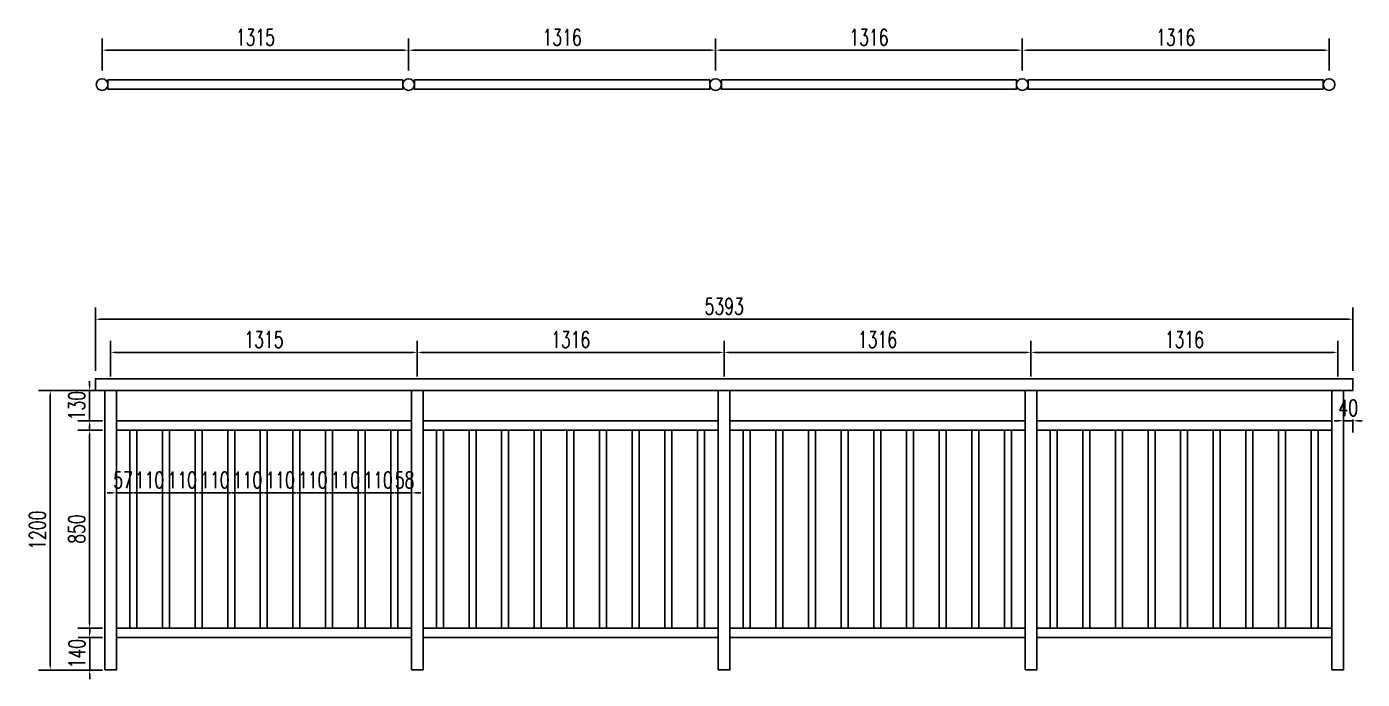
# Model space of a CAD drawing. Header units: millimetres. Extents: x -2430464 to 225692, y -180 to 1805330.
# Drawn here: x -1553751 to -1548023, y 608733 to 611535 of the extents above; entities that cross this region are included whole.
import ezdxf

# ---------------------------------------------------------------- set-up
doc = ezdxf.new("R2010")
doc.units = ezdxf.units.MM
doc.header["$LTSCALE"] = 1000
doc.layers.get('0').update_dxf_attribs({"linetype": 'CONTINUOUS'})
doc.layers.get('DEFPOINTS').update_dxf_attribs({"linetype": 'CONTINUOUS'})
doc.layers.add('W-PLASTIC_RAILINGS塑木栏杆', color=6, linetype='CONTINUOUS')
doc.layers.add('W-WOOD_FLOOR木地板', color=30, linetype='CONTINUOUS')
doc.styles.add('STANDARD_T3', font='simplex.shx', dxfattribs={"width": 0.7, "bigfont": 'gbcbig.shx'})
doc.dimstyles.new('W&&20', dxfattribs={"dimtxt": 70, "dimasz": 20, "dimexe": 50, "dimexo": 60, "dimgap": 20, "dimtad": 1, "dimdec": 0, "dimzin": 0, "dimdsep": 46, "dimtxsty": 'STANDARD_T3', "dimcen": 0.09, "dimclrd": 1, "dimclre": 1, "dimclrt": 7, "dimazin": 2, "dimtfac": 1, "dimtdec": 0, "dimtix": 1, "dimtmove": 2, "dimatfit": 3, "dimfxl": 0, "dimtolj": 1, "dimtzin": 0, "dimarcsym": 0})

# ---------------------------------------------------------------- blocks, each defined once
blk = doc.blocks.new('*U1167')
at = {"layer": 'W-PLASTIC_RAILINGS塑木栏杆'}
blk.add_lwpolyline([(-15, -420), (15, -420), (15, 430), (-15, 430)], close=True, dxfattribs=at)
blk = doc.blocks.new('*U1168')
at = {"layer": 'W-PLASTIC_RAILINGS塑木栏杆', "color": 0, "linetype": 'ByBlock', "lineweight": -2, "transparency": 16777216}
for p in [(0, 0), (140, 0), (280, 0), (420, 0), (560, 0), (700, 0), (840, 0), (980, 0), (1120, 0)]:
    blk.add_blockref('*U1167', p, dxfattribs=at)
blk = doc.blocks.new('*D1173')
at = {"layer": 'DEFPOINTS', "color": 0, "transparency": 16777216}
for p in [(-1553456.3, 609973.4), (-1553650.3, 608773.4), (-1553416.3, 608773.4)]:
    blk.add_point(p, dxfattribs=at)
at = {"layer": 'W-WOOD_FLOOR木地板', "color": 1, "lineweight": -2, "transparency": 16777216}
for p, q in [((-1553516.3, 609973.4), (-1553700.3, 609973.4)), ((-1553650.3, 609953.4), (-1553650.3, 608793.4)), ((-1553476.3, 608773.4), (-1553700.3, 608773.4))]:
    blk.add_line(p, q, dxfattribs=at)
at = {"layer": 'W-WOOD_FLOOR木地板', "color": 1, "transparency": 16777216}
for points in [[(-1553653.6, 609953.4), (-1553647, 609953.4), (-1553650.3, 609973.4)], [(-1553653.6, 608793.4), (-1553647, 608793.4), (-1553650.3, 608773.4)]]:
    blk.add_solid(points, dxfattribs=at)
at = {"layer": 'W-WOOD_FLOOR木地板', "color": 7, "transparency": 16777216, "insert": (-1553705.3, 609373.4), "char_height": 70, "attachment_point": 5, "rotation": 90, "style": 'STANDARD_T3'}
blk.add_mtext('\\A1;1200', dxfattribs=at)
blk = doc.blocks.new('*D1169')
at = {"layer": 'DEFPOINTS', "color": 0, "transparency": 16777216}
for p in [(-1553366.3, 609803.4), (-1553481.3, 608953.4), (-1553366.3, 608953.4)]:
    blk.add_point(p, dxfattribs=at)
at = {"layer": 'W-WOOD_FLOOR木地板', "color": 1, "lineweight": -2, "transparency": 16777216}
for p, q in [((-1553426.3, 609803.4), (-1553531.3, 609803.4)), ((-1553481.3, 609783.4), (-1553481.3, 608973.4)), ((-1553426.3, 608953.4), (-1553531.3, 608953.4))]:
    blk.add_line(p, q, dxfattribs=at)
at = {"layer": 'W-WOOD_FLOOR木地板', "color": 1, "transparency": 16777216}
for points in [[(-1553484.6, 609783.4), (-1553478, 609783.4), (-1553481.3, 609803.4)], [(-1553484.6, 608973.4), (-1553478, 608973.4), (-1553481.3, 608953.4)]]:
    blk.add_solid(points, dxfattribs=at)
at = {"layer": 'W-WOOD_FLOOR木地板', "color": 7, "transparency": 16777216, "insert": (-1553536.3, 609378.4), "char_height": 70, "attachment_point": 5, "rotation": 90, "style": 'STANDARD_T3'}
blk.add_mtext('\\A1;850', dxfattribs=at)
blk = doc.blocks.new('*D1170')
at = {"layer": 'DEFPOINTS', "color": 0, "transparency": 16777216}
for p in [(-1553481.3, 609973.4), (-1553366.3, 609973.4), (-1553366.3, 609843.4)]:
    blk.add_point(p, dxfattribs=at)
at = {"layer": 'W-WOOD_FLOOR木地板', "color": 1, "lineweight": -2, "transparency": 16777216}
for p, q in [((-1553426.3, 609973.4), (-1553531.3, 609973.4)), ((-1553481.3, 609993.4), (-1553481.3, 610013.4)), ((-1553481.3, 609843.4), (-1553481.3, 609973.4)), ((-1553426.3, 609843.4), (-1553531.3, 609843.4)), ((-1553481.3, 609823.4), (-1553481.3, 609803.4))]:
    blk.add_line(p, q, dxfattribs=at)
at = {"layer": 'W-WOOD_FLOOR木地板', "color": 1, "transparency": 16777216}
for points in [[(-1553484.6, 609993.4), (-1553478, 609993.4), (-1553481.3, 609973.4)], [(-1553484.6, 609823.4), (-1553478, 609823.4), (-1553481.3, 609843.4)]]:
    blk.add_solid(points, dxfattribs=at)
at = {"layer": 'W-WOOD_FLOOR木地板', "color": 7, "transparency": 16777216, "insert": (-1553536.3, 609908.4), "char_height": 70, "attachment_point": 5, "rotation": 90, "style": 'STANDARD_T3'}
blk.add_mtext('\\A1;130', dxfattribs=at)
blk = doc.blocks.new('*D1174')
at = {"layer": 'DEFPOINTS', "color": 0, "transparency": 16777216}
for p in [(-1553366.3, 608913.4), (-1553481.2, 608773.4), (-1553366.3, 608773.4)]:
    blk.add_point(p, dxfattribs=at)
at = {"layer": 'W-WOOD_FLOOR木地板', "color": 1, "lineweight": -2, "transparency": 16777216}
for p, q in [((-1553481.2, 608933.4), (-1553481.2, 608953.4)), ((-1553426.3, 608913.4), (-1553531.2, 608913.4)), ((-1553481.2, 608913.4), (-1553481.2, 608773.4)), ((-1553426.3, 608773.4), (-1553531.2, 608773.4)), ((-1553481.2, 608753.4), (-1553481.2, 608733.4))]:
    blk.add_line(p, q, dxfattribs=at)
at = {"layer": 'W-WOOD_FLOOR木地板', "color": 1, "transparency": 16777216}
for points in [[(-1553484.6, 608933.4), (-1553477.9, 608933.4), (-1553481.2, 608913.4)], [(-1553484.6, 608753.4), (-1553477.9, 608753.4), (-1553481.2, 608773.4)]]:
    blk.add_solid(points, dxfattribs=at)
at = {"layer": 'W-WOOD_FLOOR木地板', "color": 7, "transparency": 16777216, "insert": (-1553536.2, 608843.4), "char_height": 70, "attachment_point": 5, "rotation": 90, "style": 'STANDARD_T3'}
blk.add_mtext('\\A1;140', dxfattribs=at)
blk = doc.blocks.new('*D1175')
at = {"layer": 'DEFPOINTS', "color": 0, "transparency": 16777216}
for p in [(-1552076.3, 610136.9), (-1553391.3, 609973.4), (-1552076.3, 609973.4)]:
    blk.add_point(p, dxfattribs=at)
at = {"layer": 'W-WOOD_FLOOR木地板', "color": 1, "lineweight": -2, "transparency": 16777216}
for p, q in [((-1553391.3, 610033.4), (-1553391.3, 610186.9)), ((-1552076.3, 610033.4), (-1552076.3, 610186.9)), ((-1553371.3, 610136.9), (-1552096.3, 610136.9))]:
    blk.add_line(p, q, dxfattribs=at)
at = {"layer": 'W-WOOD_FLOOR木地板', "color": 1, "transparency": 16777216}
for points in [[(-1553371.3, 610140.2), (-1553371.3, 610133.6), (-1553391.3, 610136.9)], [(-1552096.3, 610140.2), (-1552096.3, 610133.6), (-1552076.3, 610136.9)]]:
    blk.add_solid(points, dxfattribs=at)
at = {"layer": 'W-WOOD_FLOOR木地板', "color": 7, "transparency": 16777216, "insert": (-1552733.8, 610191.9), "char_height": 70, "attachment_point": 5, "style": 'STANDARD_T3'}
blk.add_mtext('\\A1;1315', dxfattribs=at)
blk = doc.blocks.new('*D1176')
at = {"layer": 'DEFPOINTS', "color": 0, "transparency": 16777216}
for p in [(-1550760.3, 610136.9), (-1552076.3, 609973.4), (-1550760.3, 609973.4)]:
    blk.add_point(p, dxfattribs=at)
at = {"layer": 'W-WOOD_FLOOR木地板', "color": 1, "lineweight": -2, "transparency": 16777216}
for p, q in [((-1552076.3, 610033.4), (-1552076.3, 610186.9)), ((-1550760.3, 610033.4), (-1550760.3, 610186.9)), ((-1552056.3, 610136.9), (-1550780.3, 610136.9))]:
    blk.add_line(p, q, dxfattribs=at)
at = {"layer": 'W-WOOD_FLOOR木地板', "color": 1, "transparency": 16777216}
for points in [[(-1552056.3, 610140.2), (-1552056.3, 610133.6), (-1552076.3, 610136.9)], [(-1550780.3, 610140.2), (-1550780.3, 610133.6), (-1550760.3, 610136.9)]]:
    blk.add_solid(points, dxfattribs=at)
at = {"layer": 'W-WOOD_FLOOR木地板', "color": 7, "transparency": 16777216, "insert": (-1551418.3, 610191.9), "char_height": 70, "attachment_point": 5, "style": 'STANDARD_T3'}
blk.add_mtext('\\A1;1316', dxfattribs=at)
blk = doc.blocks.new('*D1177')
at = {"layer": 'DEFPOINTS', "color": 0, "transparency": 16777216}
for p in [(-1549444.3, 610136.9), (-1550760.3, 609973.4), (-1549444.3, 609973.4)]:
    blk.add_point(p, dxfattribs=at)
at = {"layer": 'W-WOOD_FLOOR木地板', "color": 1, "lineweight": -2, "transparency": 16777216}
for p, q in [((-1550760.3, 610033.4), (-1550760.3, 610186.9)), ((-1549444.3, 610033.4), (-1549444.3, 610186.9)), ((-1550740.3, 610136.9), (-1549464.3, 610136.9))]:
    blk.add_line(p, q, dxfattribs=at)
at = {"layer": 'W-WOOD_FLOOR木地板', "color": 1, "transparency": 16777216}
for points in [[(-1550740.3, 610140.2), (-1550740.3, 610133.6), (-1550760.3, 610136.9)], [(-1549464.3, 610140.2), (-1549464.3, 610133.6), (-1549444.3, 610136.9)]]:
    blk.add_solid(points, dxfattribs=at)
at = {"layer": 'W-WOOD_FLOOR木地板', "color": 7, "transparency": 16777216, "insert": (-1550102.3, 610191.9), "char_height": 70, "attachment_point": 5, "style": 'STANDARD_T3'}
blk.add_mtext('\\A1;1316', dxfattribs=at)
blk = doc.blocks.new('*D1178')
at = {"layer": 'DEFPOINTS', "color": 0, "transparency": 16777216}
for p in [(-1553366.3, 609610.9), (-1553309.3, 609610.9), (-1553309.3, 609533.9)]:
    blk.add_point(p, dxfattribs=at)
at = {"layer": 'W-WOOD_FLOOR木地板', "color": 1, "lineweight": -2, "transparency": 16777216}
for p, q in [((-1553386.3, 609533.9), (-1553406.3, 609533.9)), ((-1553366.3, 609550.9), (-1553366.3, 609483.9)), ((-1553366.3, 609533.9), (-1553309.3, 609533.9)), ((-1553309.3, 609550.9), (-1553309.3, 609483.9)), ((-1553289.3, 609533.9), (-1553269.3, 609533.9))]:
    blk.add_line(p, q, dxfattribs=at)
at = {"layer": 'W-WOOD_FLOOR木地板', "color": 1, "transparency": 16777216}
for points in [[(-1553386.3, 609537.2), (-1553386.3, 609530.6), (-1553366.3, 609533.9)], [(-1553289.3, 609537.2), (-1553289.3, 609530.6), (-1553309.3, 609533.9)]]:
    blk.add_solid(points, dxfattribs=at)
at = {"layer": 'W-WOOD_FLOOR木地板', "color": 7, "transparency": 16777216, "insert": (-1553337.8, 609588.9), "char_height": 70, "attachment_point": 5, "style": 'STANDARD_T3'}
blk.add_mtext('\\A1;57', dxfattribs=at)
blk = doc.blocks.new('*D1171')
at = {"layer": 'DEFPOINTS', "color": 0, "transparency": 16777216}
for p in [(-1553279.3, 609610.9), (-1553169.3, 609610.9), (-1553169.3, 609533.9)]:
    blk.add_point(p, dxfattribs=at)
at = {"layer": 'W-WOOD_FLOOR木地板', "color": 1, "lineweight": -2, "transparency": 16777216}
for p, q in [((-1553299.3, 609533.9), (-1553319.3, 609533.9)), ((-1553279.3, 609550.9), (-1553279.3, 609483.9)), ((-1553279.3, 609533.9), (-1553169.3, 609533.9)), ((-1553169.3, 609550.9), (-1553169.3, 609483.9)), ((-1553149.3, 609533.9), (-1553129.3, 609533.9))]:
    blk.add_line(p, q, dxfattribs=at)
at = {"layer": 'W-WOOD_FLOOR木地板', "color": 1, "transparency": 16777216}
for points in [[(-1553299.3, 609537.2), (-1553299.3, 609530.6), (-1553279.3, 609533.9)], [(-1553149.3, 609537.2), (-1553149.3, 609530.6), (-1553169.3, 609533.9)]]:
    blk.add_solid(points, dxfattribs=at)
at = {"layer": 'W-WOOD_FLOOR木地板', "color": 7, "transparency": 16777216, "insert": (-1553224.3, 609588.9), "char_height": 70, "attachment_point": 5, "style": 'STANDARD_T3'}
blk.add_mtext('\\A1;110', dxfattribs=at)
blk = doc.blocks.new('*D1179')
at = {"layer": 'DEFPOINTS', "color": 0, "transparency": 16777216}
for p in [(-1548128.3, 610136.9), (-1549444.3, 609973.4), (-1548128.3, 609973.4)]:
    blk.add_point(p, dxfattribs=at)
at = {"layer": 'W-WOOD_FLOOR木地板', "color": 1, "lineweight": -2, "transparency": 16777216}
for p, q in [((-1549444.3, 610033.4), (-1549444.3, 610186.9)), ((-1548128.3, 610033.4), (-1548128.3, 610186.9)), ((-1549424.3, 610136.9), (-1548148.3, 610136.9))]:
    blk.add_line(p, q, dxfattribs=at)
at = {"layer": 'W-WOOD_FLOOR木地板', "color": 1, "transparency": 16777216}
for points in [[(-1549424.3, 610140.2), (-1549424.3, 610133.6), (-1549444.3, 610136.9)], [(-1548148.3, 610140.2), (-1548148.3, 610133.6), (-1548128.3, 610136.9)]]:
    blk.add_solid(points, dxfattribs=at)
at = {"layer": 'W-WOOD_FLOOR木地板', "color": 7, "transparency": 16777216, "insert": (-1548786.3, 610191.9), "char_height": 70, "attachment_point": 5, "style": 'STANDARD_T3'}
blk.add_mtext('\\A1;1316', dxfattribs=at)
blk = doc.blocks.new('*D1172')
at = {"layer": 'DEFPOINTS', "color": 0, "transparency": 16777216}
for p in [(-1552159.3, 609610.9), (-1552101.3, 609610.9), (-1552101.3, 609533.9)]:
    blk.add_point(p, dxfattribs=at)
at = {"layer": 'W-WOOD_FLOOR木地板', "color": 1, "lineweight": -2, "transparency": 16777216}
for p, q in [((-1552179.3, 609533.9), (-1552199.3, 609533.9)), ((-1552159.3, 609550.9), (-1552159.3, 609483.9)), ((-1552159.3, 609533.9), (-1552101.3, 609533.9)), ((-1552101.3, 609550.9), (-1552101.3, 609483.9)), ((-1552081.3, 609533.9), (-1552061.3, 609533.9))]:
    blk.add_line(p, q, dxfattribs=at)
at = {"layer": 'W-WOOD_FLOOR木地板', "color": 1, "transparency": 16777216}
for points in [[(-1552179.3, 609537.2), (-1552179.3, 609530.6), (-1552159.3, 609533.9)], [(-1552081.3, 609537.2), (-1552081.3, 609530.6), (-1552101.3, 609533.9)]]:
    blk.add_solid(points, dxfattribs=at)
at = {"layer": 'W-WOOD_FLOOR木地板', "color": 7, "transparency": 16777216, "insert": (-1552130.3, 609588.9), "char_height": 70, "attachment_point": 5, "style": 'STANDARD_T3'}
blk.add_mtext('\\A1;58', dxfattribs=at)
blk = doc.blocks.new('*D2110')
at = {"layer": 'DEFPOINTS', "color": 0, "transparency": 16777216}
for p in [(-1548063.3, 610279.2), (-1553456.3, 609998.4), (-1548063.3, 609998.4)]:
    blk.add_point(p, dxfattribs=at)
at = {"layer": 'W-WOOD_FLOOR木地板', "color": 1, "lineweight": -2, "transparency": 16777216}
for p, q in [((-1553456.3, 610058.4), (-1553456.3, 610329.2)), ((-1548063.3, 610058.4), (-1548063.3, 610329.2)), ((-1553436.3, 610279.2), (-1548083.3, 610279.2))]:
    blk.add_line(p, q, dxfattribs=at)
at = {"layer": 'W-WOOD_FLOOR木地板', "color": 1, "transparency": 16777216}
for points in [[(-1553436.3, 610282.6), (-1553436.3, 610275.9), (-1553456.3, 610279.2)], [(-1548083.3, 610282.6), (-1548083.3, 610275.9), (-1548063.3, 610279.2)]]:
    blk.add_solid(points, dxfattribs=at)
at = {"layer": 'W-WOOD_FLOOR木地板', "color": 7, "transparency": 16777216, "insert": (-1550759.8, 610334.2), "char_height": 70, "attachment_point": 5, "style": 'STANDARD_T3'}
blk.add_mtext('\\A1;5393', dxfattribs=at)
blk = doc.blocks.new('*D2111')
at = {"color": 1, "lineweight": -2, "transparency": 16777216}
for p, q in [((-1548123.3, 609843.4), (-1548143.3, 609843.4)), ((-1548103.3, 609848.4), (-1548103.3, 609793.4)), ((-1548103.3, 609843.4), (-1548063.3, 609843.4)), ((-1548063.3, 609848.4), (-1548063.3, 609793.4)), ((-1548043.3, 609843.4), (-1548023.3, 609843.4))]:
    blk.add_line(p, q, dxfattribs=at)
at = {"color": 1, "transparency": 16777216}
for points in [[(-1548123.3, 609846.7), (-1548123.3, 609840.1), (-1548103.3, 609843.4)], [(-1548043.3, 609846.7), (-1548043.3, 609840.1), (-1548063.3, 609843.4)]]:
    blk.add_solid(points, dxfattribs=at)
at = {"layer": 'DEFPOINTS', "color": 0, "transparency": 16777216}
for p in [(-1548103.3, 609973.4), (-1548063.3, 609973.4), (-1548063.3, 609843.4)]:
    blk.add_point(p, dxfattribs=at)
at = {"color": 7, "transparency": 16777216, "insert": (-1548083.3, 609898.4), "char_height": 70, "attachment_point": 5, "style": 'STANDARD_T3'}
blk.add_mtext('\\A1;40', dxfattribs=at)
blk = doc.blocks.new('*D2368')
at = {"color": 1, "lineweight": -2, "transparency": 16777216}
for p, q in [((-1553427.8, 611346.7), (-1553427.8, 611484.2)), ((-1552113.3, 611346.7), (-1552113.3, 611484.2)), ((-1553407.8, 611434.2), (-1552133.3, 611434.2))]:
    blk.add_line(p, q, dxfattribs=at)
at = {"color": 1, "transparency": 16777216}
for points in [[(-1553407.8, 611437.5), (-1553407.8, 611430.9), (-1553427.8, 611434.2)], [(-1552133.3, 611437.5), (-1552133.3, 611430.9), (-1552113.3, 611434.2)]]:
    blk.add_solid(points, dxfattribs=at)
at = {"layer": 'DEFPOINTS', "color": 0, "transparency": 16777216}
for p in [(-1552113.3, 611434.2), (-1553427.8, 611286.7), (-1552113.3, 611286.7)]:
    blk.add_point(p, dxfattribs=at)
at = {"color": 7, "transparency": 16777216, "insert": (-1552770.6, 611489.2), "char_height": 70, "attachment_point": 5, "style": 'STANDARD_T3'}
blk.add_mtext('\\A1;1315', dxfattribs=at)
blk = doc.blocks.new('*D2369')
at = {"color": 1, "lineweight": -2, "transparency": 16777216}
for p, q in [((-1552113.3, 611346.7), (-1552113.3, 611484.2)), ((-1550796.8, 611346.7), (-1550796.8, 611484.2)), ((-1552093.3, 611434.2), (-1550816.8, 611434.2))]:
    blk.add_line(p, q, dxfattribs=at)
at = {"color": 1, "transparency": 16777216}
for points in [[(-1552093.3, 611437.5), (-1552093.3, 611430.9), (-1552113.3, 611434.2)], [(-1550816.8, 611437.5), (-1550816.8, 611430.9), (-1550796.8, 611434.2)]]:
    blk.add_solid(points, dxfattribs=at)
at = {"layer": 'DEFPOINTS', "color": 0, "transparency": 16777216}
for p in [(-1550796.8, 611434.2), (-1552113.3, 611286.7), (-1550796.8, 611286.7)]:
    blk.add_point(p, dxfattribs=at)
at = {"color": 7, "transparency": 16777216, "insert": (-1551455.1, 611489.2), "char_height": 70, "attachment_point": 5, "style": 'STANDARD_T3'}
blk.add_mtext('\\A1;1316', dxfattribs=at)
blk = doc.blocks.new('*D2370')
at = {"color": 1, "lineweight": -2, "transparency": 16777216}
for p, q in [((-1550796.8, 611346.7), (-1550796.8, 611484.2)), ((-1549481.3, 611346.7), (-1549481.3, 611484.2)), ((-1550776.8, 611434.2), (-1549501.3, 611434.2))]:
    blk.add_line(p, q, dxfattribs=at)
at = {"color": 1, "transparency": 16777216}
for points in [[(-1550776.8, 611437.5), (-1550776.8, 611430.9), (-1550796.8, 611434.2)], [(-1549501.3, 611437.5), (-1549501.3, 611430.9), (-1549481.3, 611434.2)]]:
    blk.add_solid(points, dxfattribs=at)
at = {"layer": 'DEFPOINTS', "color": 0, "transparency": 16777216}
for p in [(-1549481.3, 611434.2), (-1550796.8, 611286.7), (-1549481.3, 611286.7)]:
    blk.add_point(p, dxfattribs=at)
at = {"color": 7, "transparency": 16777216, "insert": (-1550139.1, 611489.2), "char_height": 70, "attachment_point": 5, "style": 'STANDARD_T3'}
blk.add_mtext('\\A1;1316', dxfattribs=at)
blk = doc.blocks.new('*D2371')
at = {"color": 1, "lineweight": -2, "transparency": 16777216}
for p, q in [((-1549481.3, 611346.7), (-1549481.3, 611484.2)), ((-1548165.8, 611346.7), (-1548165.8, 611484.2)), ((-1549461.3, 611434.2), (-1548185.8, 611434.2))]:
    blk.add_line(p, q, dxfattribs=at)
at = {"color": 1, "transparency": 16777216}
for points in [[(-1549461.3, 611437.5), (-1549461.3, 611430.9), (-1549481.3, 611434.2)], [(-1548185.8, 611437.5), (-1548185.8, 611430.9), (-1548165.8, 611434.2)]]:
    blk.add_solid(points, dxfattribs=at)
at = {"layer": 'DEFPOINTS', "color": 0, "transparency": 16777216}
for p in [(-1548165.8, 611434.2), (-1549481.3, 611286.7), (-1548165.8, 611286.7)]:
    blk.add_point(p, dxfattribs=at)
at = {"color": 7, "transparency": 16777216, "insert": (-1548823.6, 611489.2), "char_height": 70, "attachment_point": 5, "style": 'STANDARD_T3'}
blk.add_mtext('\\A1;1316', dxfattribs=at)
blk = doc.blocks.new('*D2689')
at = {"layer": 'DEFPOINTS', "color": 0, "transparency": 16777216}
for p in [(-1553139.3, 609610.9), (-1553029.3, 609610.9), (-1553029.3, 609533.9)]:
    blk.add_point(p, dxfattribs=at)
at = {"layer": 'W-WOOD_FLOOR木地板', "color": 1, "lineweight": -2, "transparency": 16777216}
for p, q in [((-1553159.3, 609533.9), (-1553179.3, 609533.9)), ((-1553139.3, 609550.9), (-1553139.3, 609483.9)), ((-1553139.3, 609533.9), (-1553029.3, 609533.9)), ((-1553029.3, 609550.9), (-1553029.3, 609483.9)), ((-1553009.3, 609533.9), (-1552989.3, 609533.9))]:
    blk.add_line(p, q, dxfattribs=at)
at = {"layer": 'W-WOOD_FLOOR木地板', "color": 1, "transparency": 16777216}
for points in [[(-1553159.3, 609537.2), (-1553159.3, 609530.6), (-1553139.3, 609533.9)], [(-1553009.3, 609537.2), (-1553009.3, 609530.6), (-1553029.3, 609533.9)]]:
    blk.add_solid(points, dxfattribs=at)
at = {"layer": 'W-WOOD_FLOOR木地板', "color": 7, "transparency": 16777216, "insert": (-1553084.3, 609588.9), "char_height": 70, "attachment_point": 5, "style": 'STANDARD_T3'}
blk.add_mtext('\\A1;110', dxfattribs=at)
blk = doc.blocks.new('*D2690')
at = {"layer": 'DEFPOINTS', "color": 0, "transparency": 16777216}
for p in [(-1552999.3, 609610.9), (-1552889.3, 609610.9), (-1552889.3, 609533.9)]:
    blk.add_point(p, dxfattribs=at)
at = {"layer": 'W-WOOD_FLOOR木地板', "color": 1, "lineweight": -2, "transparency": 16777216}
for p, q in [((-1553019.3, 609533.9), (-1553039.3, 609533.9)), ((-1552999.3, 609550.9), (-1552999.3, 609483.9)), ((-1552999.3, 609533.9), (-1552889.3, 609533.9)), ((-1552889.3, 609550.9), (-1552889.3, 609483.9)), ((-1552869.3, 609533.9), (-1552849.3, 609533.9))]:
    blk.add_line(p, q, dxfattribs=at)
at = {"layer": 'W-WOOD_FLOOR木地板', "color": 1, "transparency": 16777216}
for points in [[(-1553019.3, 609537.2), (-1553019.3, 609530.6), (-1552999.3, 609533.9)], [(-1552869.3, 609537.2), (-1552869.3, 609530.6), (-1552889.3, 609533.9)]]:
    blk.add_solid(points, dxfattribs=at)
at = {"layer": 'W-WOOD_FLOOR木地板', "color": 7, "transparency": 16777216, "insert": (-1552944.3, 609588.9), "char_height": 70, "attachment_point": 5, "style": 'STANDARD_T3'}
blk.add_mtext('\\A1;110', dxfattribs=at)
blk = doc.blocks.new('*D2691')
at = {"layer": 'DEFPOINTS', "color": 0, "transparency": 16777216}
for p in [(-1552859.3, 609610.9), (-1552749.3, 609610.9), (-1552749.3, 609533.9)]:
    blk.add_point(p, dxfattribs=at)
at = {"layer": 'W-WOOD_FLOOR木地板', "color": 1, "lineweight": -2, "transparency": 16777216}
for p, q in [((-1552879.3, 609533.9), (-1552899.3, 609533.9)), ((-1552859.3, 609550.9), (-1552859.3, 609483.9)), ((-1552859.3, 609533.9), (-1552749.3, 609533.9)), ((-1552749.3, 609550.9), (-1552749.3, 609483.9)), ((-1552729.3, 609533.9), (-1552709.3, 609533.9))]:
    blk.add_line(p, q, dxfattribs=at)
at = {"layer": 'W-WOOD_FLOOR木地板', "color": 1, "transparency": 16777216}
for points in [[(-1552879.3, 609537.2), (-1552879.3, 609530.6), (-1552859.3, 609533.9)], [(-1552729.3, 609537.2), (-1552729.3, 609530.6), (-1552749.3, 609533.9)]]:
    blk.add_solid(points, dxfattribs=at)
at = {"layer": 'W-WOOD_FLOOR木地板', "color": 7, "transparency": 16777216, "insert": (-1552804.3, 609588.9), "char_height": 70, "attachment_point": 5, "style": 'STANDARD_T3'}
blk.add_mtext('\\A1;110', dxfattribs=at)
blk = doc.blocks.new('*D2692')
at = {"layer": 'DEFPOINTS', "color": 0, "transparency": 16777216}
for p in [(-1552719.3, 609610.9), (-1552609.3, 609610.9), (-1552609.3, 609533.9)]:
    blk.add_point(p, dxfattribs=at)
at = {"layer": 'W-WOOD_FLOOR木地板', "color": 1, "lineweight": -2, "transparency": 16777216}
for p, q in [((-1552739.3, 609533.9), (-1552759.3, 609533.9)), ((-1552719.3, 609550.9), (-1552719.3, 609483.9)), ((-1552719.3, 609533.9), (-1552609.3, 609533.9)), ((-1552609.3, 609550.9), (-1552609.3, 609483.9)), ((-1552589.3, 609533.9), (-1552569.3, 609533.9))]:
    blk.add_line(p, q, dxfattribs=at)
at = {"layer": 'W-WOOD_FLOOR木地板', "color": 1, "transparency": 16777216}
for points in [[(-1552739.3, 609537.2), (-1552739.3, 609530.6), (-1552719.3, 609533.9)], [(-1552589.3, 609537.2), (-1552589.3, 609530.6), (-1552609.3, 609533.9)]]:
    blk.add_solid(points, dxfattribs=at)
at = {"layer": 'W-WOOD_FLOOR木地板', "color": 7, "transparency": 16777216, "insert": (-1552664.3, 609588.9), "char_height": 70, "attachment_point": 5, "style": 'STANDARD_T3'}
blk.add_mtext('\\A1;110', dxfattribs=at)
blk = doc.blocks.new('*D2693')
at = {"layer": 'DEFPOINTS', "color": 0, "transparency": 16777216}
for p in [(-1552579.3, 609610.9), (-1552469.3, 609610.9), (-1552469.3, 609533.9)]:
    blk.add_point(p, dxfattribs=at)
at = {"layer": 'W-WOOD_FLOOR木地板', "color": 1, "lineweight": -2, "transparency": 16777216}
for p, q in [((-1552599.3, 609533.9), (-1552619.3, 609533.9)), ((-1552579.3, 609550.9), (-1552579.3, 609483.9)), ((-1552579.3, 609533.9), (-1552469.3, 609533.9)), ((-1552469.3, 609550.9), (-1552469.3, 609483.9)), ((-1552449.3, 609533.9), (-1552429.3, 609533.9))]:
    blk.add_line(p, q, dxfattribs=at)
at = {"layer": 'W-WOOD_FLOOR木地板', "color": 1, "transparency": 16777216}
for points in [[(-1552599.3, 609537.2), (-1552599.3, 609530.6), (-1552579.3, 609533.9)], [(-1552449.3, 609537.2), (-1552449.3, 609530.6), (-1552469.3, 609533.9)]]:
    blk.add_solid(points, dxfattribs=at)
at = {"layer": 'W-WOOD_FLOOR木地板', "color": 7, "transparency": 16777216, "insert": (-1552524.3, 609588.9), "char_height": 70, "attachment_point": 5, "style": 'STANDARD_T3'}
blk.add_mtext('\\A1;110', dxfattribs=at)
blk = doc.blocks.new('*D2694')
at = {"layer": 'DEFPOINTS', "color": 0, "transparency": 16777216}
for p in [(-1552439.3, 609610.9), (-1552329.3, 609610.9), (-1552329.3, 609533.9)]:
    blk.add_point(p, dxfattribs=at)
at = {"layer": 'W-WOOD_FLOOR木地板', "color": 1, "lineweight": -2, "transparency": 16777216}
for p, q in [((-1552459.3, 609533.9), (-1552479.3, 609533.9)), ((-1552439.3, 609550.9), (-1552439.3, 609483.9)), ((-1552439.3, 609533.9), (-1552329.3, 609533.9)), ((-1552329.3, 609550.9), (-1552329.3, 609483.9)), ((-1552309.3, 609533.9), (-1552289.3, 609533.9))]:
    blk.add_line(p, q, dxfattribs=at)
at = {"layer": 'W-WOOD_FLOOR木地板', "color": 1, "transparency": 16777216}
for points in [[(-1552459.3, 609537.2), (-1552459.3, 609530.6), (-1552439.3, 609533.9)], [(-1552309.3, 609537.2), (-1552309.3, 609530.6), (-1552329.3, 609533.9)]]:
    blk.add_solid(points, dxfattribs=at)
at = {"layer": 'W-WOOD_FLOOR木地板', "color": 7, "transparency": 16777216, "insert": (-1552384.3, 609588.9), "char_height": 70, "attachment_point": 5, "style": 'STANDARD_T3'}
blk.add_mtext('\\A1;110', dxfattribs=at)
blk = doc.blocks.new('*D2695')
at = {"layer": 'DEFPOINTS', "color": 0, "transparency": 16777216}
for p in [(-1552299.3, 609610.9), (-1552189.3, 609610.9), (-1552189.3, 609533.9)]:
    blk.add_point(p, dxfattribs=at)
at = {"layer": 'W-WOOD_FLOOR木地板', "color": 1, "lineweight": -2, "transparency": 16777216}
for p, q in [((-1552319.3, 609533.9), (-1552339.3, 609533.9)), ((-1552299.3, 609550.9), (-1552299.3, 609483.9)), ((-1552299.3, 609533.9), (-1552189.3, 609533.9)), ((-1552189.3, 609550.9), (-1552189.3, 609483.9)), ((-1552169.3, 609533.9), (-1552149.3, 609533.9))]:
    blk.add_line(p, q, dxfattribs=at)
at = {"layer": 'W-WOOD_FLOOR木地板', "color": 1, "transparency": 16777216}
for points in [[(-1552319.3, 609537.2), (-1552319.3, 609530.6), (-1552299.3, 609533.9)], [(-1552169.3, 609537.2), (-1552169.3, 609530.6), (-1552189.3, 609533.9)]]:
    blk.add_solid(points, dxfattribs=at)
at = {"layer": 'W-WOOD_FLOOR木地板', "color": 7, "transparency": 16777216, "insert": (-1552244.3, 609588.9), "char_height": 70, "attachment_point": 5, "style": 'STANDARD_T3'}
blk.add_mtext('\\A1;110', dxfattribs=at)
blk = doc.blocks.new('*U2696')
at = {"layer": 'W-PLASTIC_RAILINGS塑木栏杆'}
blk.add_lwpolyline([(-15, -420), (15, -420), (15, 430), (-15, 430)], close=True, dxfattribs=at)
blk = doc.blocks.new('*U2697')
at = {"layer": 'W-PLASTIC_RAILINGS塑木栏杆', "color": 0, "linetype": 'ByBlock', "lineweight": -2, "transparency": 16777216}
for p in [(0, 0), (140, 0), (280, 0), (420, 0), (560, 0), (700, 0), (840, 0), (980, 0), (1120, 0)]:
    blk.add_blockref('*U2696', p, dxfattribs=at)
blk = doc.blocks.new('*U2698')
at = {"layer": 'W-PLASTIC_RAILINGS塑木栏杆'}
blk.add_lwpolyline([(-15, -420), (15, -420), (15, 430), (-15, 430)], close=True, dxfattribs=at)
blk = doc.blocks.new('*U2699')
at = {"layer": 'W-PLASTIC_RAILINGS塑木栏杆', "color": 0, "linetype": 'ByBlock', "lineweight": -2, "transparency": 16777216}
for p in [(0, 0), (140, 0), (280, 0), (420, 0), (560, 0), (700, 0), (840, 0), (980, 0), (1120, 0)]:
    blk.add_blockref('*U2698', p, dxfattribs=at)
blk = doc.blocks.new('*U2700')
at = {"layer": 'W-PLASTIC_RAILINGS塑木栏杆'}
blk.add_lwpolyline([(-15, -420), (15, -420), (15, 430), (-15, 430)], close=True, dxfattribs=at)
blk = doc.blocks.new('*U2701')
at = {"layer": 'W-PLASTIC_RAILINGS塑木栏杆', "color": 0, "linetype": 'ByBlock', "lineweight": -2, "transparency": 16777216}
for p in [(0, 0), (140, 0), (280, 0), (420, 0), (560, 0), (700, 0), (840, 0), (980, 0), (1120, 0)]:
    blk.add_blockref('*U2700', p, dxfattribs=at)

msp = doc.modelspace()

# ---------------------------------------------------------------- linework, layer by layer
at = {"layer": 'W-PLASTIC_RAILINGS塑木栏杆'}
for points in [[(-1553402.84, 611266.68), (-1552138.34, 611266.68), (-1552138.34, 611306.68), (-1553402.84, 611306.68)], [(-1550821.84, 611266.68), (-1552088.34, 611266.68), (-1552088.34, 611306.68), (-1550821.84, 611306.68)], [(-1549506.34, 611266.68), (-1550771.84, 611266.68), (-1550771.84, 611306.68), (-1549506.34, 611306.68)], [(-1548190.84, 611266.68), (-1549456.34, 611266.68), (-1549456.34, 611306.68), (-1548190.84, 611306.68)], [(-1553456.29, 609973.41), (-1548063.29, 609973.41), (-1548063.29, 610023.41), (-1553456.29, 610023.41)], [(-1553416.29, 608773.41), (-1553366.29, 608773.41), (-1553366.29, 609973.41), (-1553416.29, 609973.41)], [(-1552101.29, 608773.41), (-1552051.29, 608773.41), (-1552051.29, 609973.41), (-1552101.29, 609973.41)], [(-1550785.29, 608773.41), (-1550735.29, 608773.41), (-1550735.29, 609973.41), (-1550785.29, 609973.41)], [(-1549469.29, 608773.41), (-1549419.29, 608773.41), (-1549419.29, 609973.41), (-1549469.29, 609973.41)], [(-1548153.29, 608773.41), (-1548103.29, 608773.41), (-1548103.29, 609973.41), (-1548153.29, 609973.41)], [(-1553366.29, 609803.41), (-1552101.29, 609803.41), (-1552101.29, 609843.41), (-1553366.29, 609843.41)], [(-1550785.29, 609803.41), (-1552051.29, 609803.41), (-1552051.29, 609843.41), (-1550785.29, 609843.41)], [(-1549469.29, 609803.41), (-1550735.29, 609803.41), (-1550735.29, 609843.41), (-1549469.29, 609843.41)], [(-1548153.29, 609803.41), (-1549419.29, 609803.41), (-1549419.29, 609843.41), (-1548153.29, 609843.41)], [(-1553366.29, 608953.41), (-1552101.29, 608953.41), (-1552101.29, 608913.41), (-1553366.29, 608913.41)], [(-1550785.29, 608953.41), (-1552051.29, 608953.41), (-1552051.29, 608913.41), (-1550785.29, 608913.41)], [(-1549469.29, 608953.41), (-1550735.29, 608953.41), (-1550735.29, 608913.41), (-1549469.29, 608913.41)], [(-1548153.29, 608953.41), (-1549419.29, 608953.41), (-1549419.29, 608913.41), (-1548153.29, 608913.41)]]:
    msp.add_lwpolyline(points, close=True, dxfattribs=at)
for centre in [(-1553427.84, 611286.68), (-1552113.34, 611286.68), (-1550796.84, 611286.68), (-1549481.34, 611286.68), (-1548165.84, 611286.68)]:
    msp.add_circle(centre, 25, dxfattribs=at)

# ---------------------------------------------------------------- block references
for name, p in [('*U1168', (-1553294.29, 609373.41)), ('*U2697', (-1551979.29, 609373.41)), ('*U2699', (-1550663.29, 609373.41)), ('*U2701', (-1549347.29, 609373.41))]:
    msp.add_blockref(name, p, dxfattribs=at)

# ---------------------------------------------------------------- dimensions: what is measured, and where the dimension line sits
for base, p1, p2, picture, middle in [((-1552113.33766453, 611434.20522607), (-1553427.83766453, 611286.67798291), (-1552113.33766453, 611286.67798291), '*D2368', (-1552770.58766453, 611489.20522607)), ((-1550796.83766453, 611434.20522607), (-1552113.33766453, 611286.67798291), (-1550796.83766453, 611286.67798291), '*D2369', (-1551455.08766453, 611489.20522607)), ((-1549481.33766453, 611434.20522607), (-1550796.83766453, 611286.67798291), (-1549481.33766453, 611286.67798291), '*D2370', (-1550139.08766453, 611489.20522607)), ((-1548165.83766453, 611434.20522607), (-1549481.33766453, 611286.67798291), (-1548165.83766453, 611286.67798291), '*D2371', (-1548823.58766453, 611489.20522607))]:
    dim = msp.add_linear_dim(base=base, p1=p1, p2=p2, dimstyle='W&&20')
    dim.commit()
    dim.dimension.update_dxf_attribs({"geometry": picture, "text_midpoint": middle})
at = {"color": 1}
dim = msp.add_linear_dim(base=(-1548063.29, 609843.41), p1=(-1548103.29, 609973.41), p2=(-1548063.29, 609973.41), dimstyle='W&&20', override={"dimfxl": 5, "dimfxlon": 1, "dimarcsym": 2}, dxfattribs=at)
dim.commit()
dim.dimension.update_dxf_attribs({"geometry": '*D2111', "text_midpoint": (-1548083.29, 609898.41)})
at = {"layer": 'W-WOOD_FLOOR木地板'}
for base, p1, p2, picture, middle in [((-1548063.29, 610279.22), (-1553456.29, 609998.41), (-1548063.29, 609998.41), '*D2110', (-1550759.79, 610334.22)), ((-1552076.29, 610136.91), (-1553391.29, 609973.41), (-1552076.29, 609973.41), '*D1175', (-1552733.79, 610191.91)), ((-1550760.29, 610136.91), (-1552076.29, 609973.41), (-1550760.29, 609973.41), '*D1176', (-1551418.29, 610191.91)), ((-1549444.29, 610136.91), (-1550760.29, 609973.41), (-1549444.29, 609973.41), '*D1177', (-1550102.29, 610191.91)), ((-1548128.29, 610136.91), (-1549444.29, 609973.41), (-1548128.29, 609973.41), '*D1179', (-1548786.29, 610191.91)), ((-1553309.29, 609533.91), (-1553366.29, 609610.91), (-1553309.29, 609610.91), '*D1178', (-1553337.79, 609588.91)), ((-1553169.29, 609533.91), (-1553279.29, 609610.91), (-1553169.29, 609610.91), '*D1171', (-1553224.29, 609588.91)), ((-1553029.29, 609533.91), (-1553139.29, 609610.91), (-1553029.29, 609610.91), '*D2689', (-1553084.29, 609588.91)), ((-1552889.29, 609533.91), (-1552999.29, 609610.91), (-1552889.29, 609610.91), '*D2690', (-1552944.29, 609588.91)), ((-1552749.29, 609533.91), (-1552859.29, 609610.91), (-1552749.29, 609610.91), '*D2691', (-1552804.29, 609588.91)), ((-1552609.29, 609533.91), (-1552719.29, 609610.91), (-1552609.29, 609610.91), '*D2692', (-1552664.29, 609588.91)), ((-1552469.29, 609533.91), (-1552579.29, 609610.91), (-1552469.29, 609610.91), '*D2693', (-1552524.29, 609588.91)), ((-1552329.29, 609533.91), (-1552439.29, 609610.91), (-1552329.29, 609610.91), '*D2694', (-1552384.29, 609588.91)), ((-1552189.29, 609533.91), (-1552299.29, 609610.91), (-1552189.29, 609610.91), '*D2695', (-1552244.29, 609588.91)), ((-1552101.29, 609533.91), (-1552159.29, 609610.91), (-1552101.29, 609610.91), '*D1172', (-1552130.29, 609588.91))]:
    dim = msp.add_linear_dim(base=base, p1=p1, p2=p2, dimstyle='W&&20', dxfattribs=at)
    dim.commit()
    dim.dimension.update_dxf_attribs({"geometry": picture, "text_midpoint": middle})
for base, p1, p2, picture, middle in [((-1553650.29, 608773.41), (-1553456.29, 609973.41), (-1553416.29, 608773.41), '*D1173', (-1553705.29, 609373.41)), ((-1553481.29, 609973.41), (-1553366.29, 609843.41), (-1553366.29, 609973.41), '*D1170', (-1553536.29, 609908.41)), ((-1553481.29, 608953.41), (-1553366.29, 609803.41), (-1553366.29, 608953.41), '*D1169', (-1553536.29, 609378.41)), ((-1553481.22, 608773.41), (-1553366.29, 608913.41), (-1553366.29, 608773.41), '*D1174', (-1553536.22, 608843.41))]:
    dim = msp.add_linear_dim(base=base, p1=p1, p2=p2, angle=90, dimstyle='W&&20', dxfattribs=at)
    dim.commit()
    dim.dimension.update_dxf_attribs({"geometry": picture, "text_midpoint": middle})

doc.saveas('drawing.dxf')
